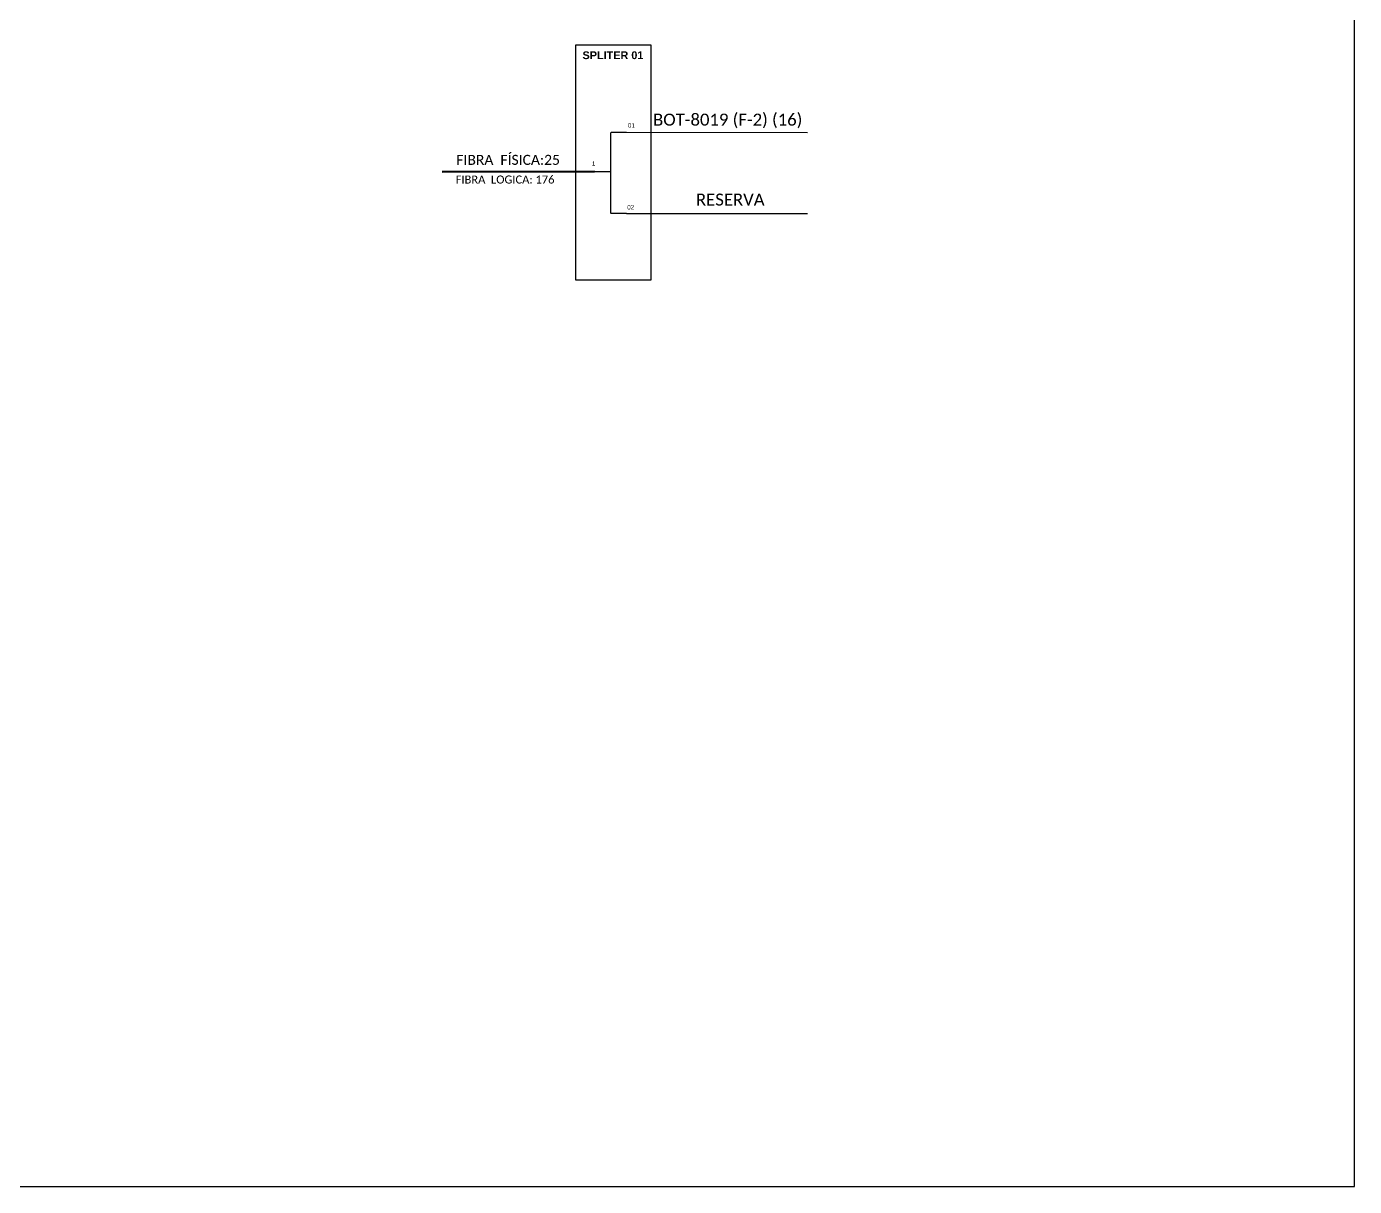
# Model space of a CAD drawing. Header units: metres. Extents: x -346 to 495, y 720 to 1314.
# Drawn here: x 161.4 to 495.2, y 720.2 to 1011.7 of the extents above; entities that cross this region are included whole.
import ezdxf

# ---------------------------------------------------------------- set-up
doc = ezdxf.new("R2010")
doc.units = ezdxf.units.M
doc.layers.add('texto', color=255, linetype='Continuous')
doc.styles.get("Standard").update_dxf_attribs({"font": 'arial.ttf'})

msp = doc.modelspace()

# ---------------------------------------------------------------- linework, layer by layer
at = {"color": 7, "linetype": 'Continuous'}
for p, q in [((308.13, 985.1), (308.13, 964.71)), ((312.2, 985.11), (308.33, 985.11)), ((304.12, 975.27), (308.11, 975.27)), ((312.2, 964.71), (308.33, 964.71))]:
    msp.add_line(p, q, dxfattribs=at)
at = {"color": 10, "linetype": 'Continuous'}
for p, q in [((312.2, 985.13), (357.71, 985.11)), ((312.2, 964.72), (357.71, 964.71))]:
    msp.add_line(p, q, dxfattribs=at)
at = {"color": 1, "linetype": 'Continuous', "lineweight": 60}
msp.add_line((304.12, 975.27), (265.85, 975.15), dxfattribs=at)
at = {"color": 7}
for points in [[(-345.82, 720.23), (495.18, 720.23), (495.18, 1314.23), (-345.82, 1314.23)], [(299.36, 948.01), (318.37, 948.01), (318.37, 1007.03), (299.36, 1007.03)]]:
    msp.add_lwpolyline(points, close=True, dxfattribs=at)

# ---------------------------------------------------------------- texts
at = {"attachment_point": 5}
for s, insert, char_height, width in [('{\\fArial|b1|i0|c0|p34;\\C10;SPLITER 01}', (308.78, 1004.47), 1.9528, 18.2841), ('\\C7;\\fArial|b0|i0;\\H0.578704x;01 ', (313.42, 986.84), 1.9528, 3.8016), ('{\\fCalibri|b0|i0|c0|p34;\\C7;FIBRA  FÍSICA:25}', (282.43, 978.18), 2.5145, 38.016), ('\\C7;\\fArial|b0|i0|;\\H1.0273588255048;1', (303.93, 977.28), 1.9528, 1.9343), ('{\\fCalibri|b0|i0|c0|p34;\\C7;FIBRA  LOGICA: 176}', (281.67, 973.24), 2.0117, 38.016), ('\\C7;\\fArial|b0|i0;\\H0.578704x;02 ', (313.25, 966.28), 1.9528, 4.134)]:
    msp.add_mtext(s, dxfattribs=dict(at, insert=insert, char_height=char_height, width=width))
at = {"layer": 'texto', "char_height": 3.0175, "width": 74.1359, "attachment_point": 1}
for s, insert in [('{\\fCalibri|b0|i0|c0|p34;\\C1;BOT-8019 (F-2) (16)}', (318.87, 989.81)), ('{\\fCalibri|b0|i0|c0|p34;\\C7;RESERVA}', (329.65, 969.72))]:
    msp.add_mtext(s, dxfattribs=dict(at, insert=insert))

doc.saveas('drawing.dxf')
